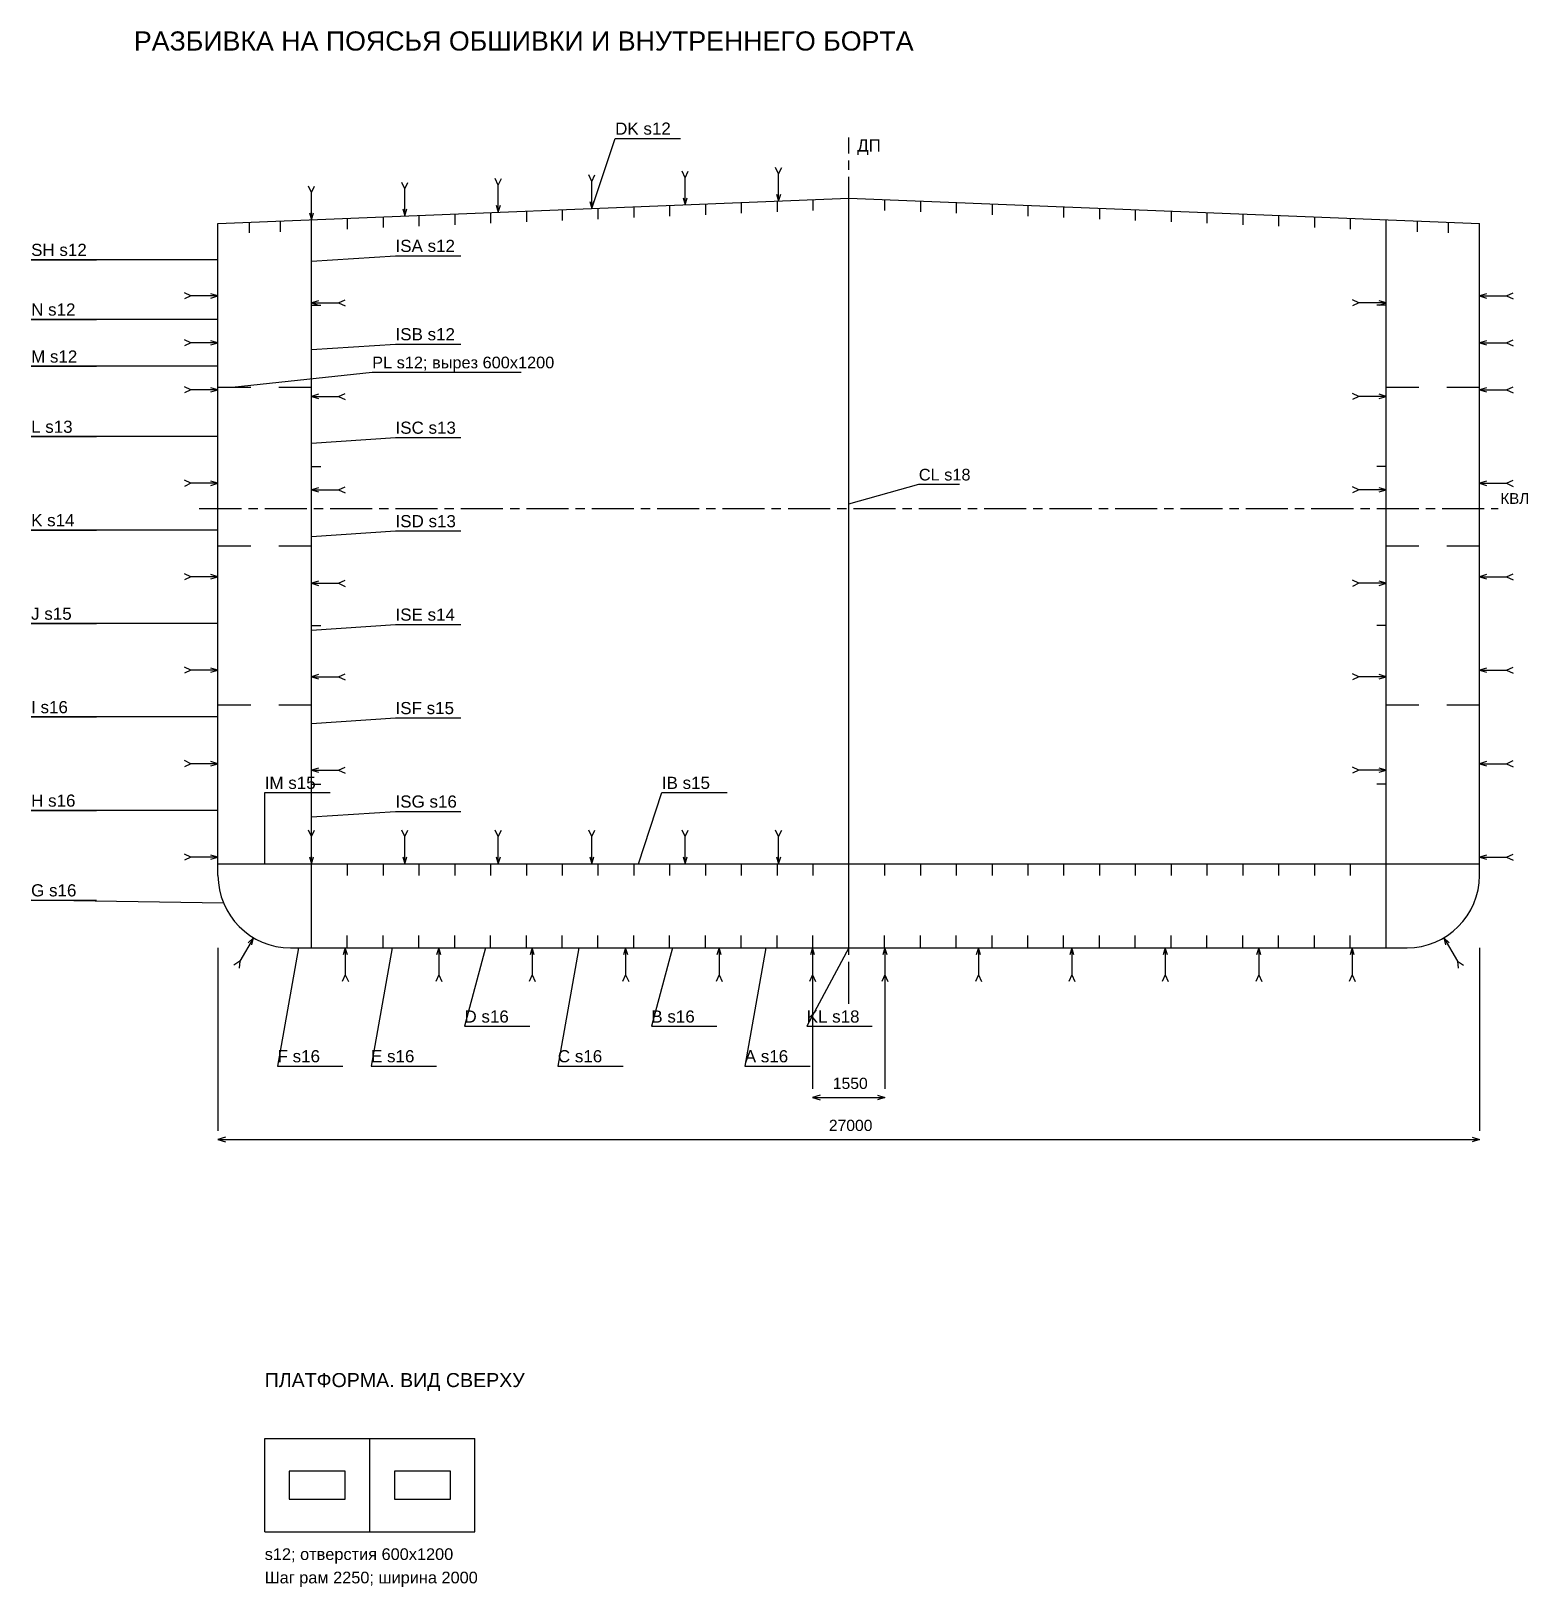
# Model space of a CAD drawing. Header units: millimetres. Extents: x -5500 to 159150, y -17410 to 188095.
# Drawn here: x 39000 to 71036, y -13675 to 19616 of the extents above; entities that cross this region are included whole.
import ezdxf

# ---------------------------------------------------------------- set-up
doc = ezdxf.new("R2010")
doc.units = ezdxf.units.MM
doc.linetypes.add('AXIS22', pattern=[1400, 900, -150, 200, -150])
for name, color, linetype in [('04_CENTER', 30, 'AXIS22'), ('04_DIM', 2, 'Continuous'), ('04_HULL', 4, 'Continuous'), ('04_MEMBER', 7, 'Continuous'), ('04_SEAM', 7, 'Continuous'), ('04_TEXT', 7, 'Continuous'), ('24_DETAIL', 4, 'Continuous'), ('24_TEXT', 7, 'Continuous')]:
    doc.layers.add(name, color=color, linetype=linetype)
doc.styles.add('RU', font='arial.ttf')

msp = doc.modelspace()

# ---------------------------------------------------------------- linework, layer by layer
at = {"layer": '04_CENTER'}
for p, q in [((56500, -1200), (56500, 17340)), ((42600, 9400), (70400, 9400))]:
    msp.add_line(p, q, dxfattribs=at)
at = {"layer": '04_DIM'}
for p, q in [((43000, 0), (43000, -3920)), ((55725, 0), (55725, -3020)), ((57275, 0), (57275, -3020)), ((70000, 0), (70000, -3920)), ((55725, -3200), (57275, -3200)), ((43000, -4100), (70000, -4100))]:
    msp.add_line(p, q, dxfattribs=at)
for points in [[(55885, -3150), (55725, -3200), (55885, -3250)], [(57115, -3150), (57275, -3200), (57115, -3250)], [(43160, -4050), (43000, -4100), (43160, -4150)], [(69840, -4050), (70000, -4100), (69840, -4150)]]:
    msp.add_lwpolyline(points, dxfattribs=at)
at = {"layer": '04_HULL'}
for p, q in [((56500, 0), (56500, 16040)), ((43000, 1550), (43000, 15500)), ((45000, 0), (45000, 15580)), ((68000, 0), (68000, 15580)), ((70000, 1550), (70000, 15500)), ((43000, 12000), (43700, 12000)), ((44300, 12000), (45000, 12000)), ((68000, 12000), (68700, 12000)), ((69300, 12000), (70000, 12000)), ((43000, 8600), (43700, 8600)), ((44300, 8600), (45000, 8600)), ((68000, 8600), (68700, 8600)), ((69300, 8600), (70000, 8600)), ((43000, 5200), (43700, 5200)), ((44300, 5200), (45000, 5200)), ((68000, 5200), (68700, 5200)), ((69300, 5200), (70000, 5200)), ((43000, 1800), (70000, 1800)), ((44550, 0), (68450, 0))]:
    msp.add_line(p, q, dxfattribs=at)
msp.add_lwpolyline([(43000, 15500), (56500, 16040), (70000, 15500)], dxfattribs=at)
for centre, start, end in [((44550, 1550), 180, 270), ((68450, 1550), 270, 360)]:
    msp.add_arc(centre, 1550, start, end, dxfattribs=at)
at = {"layer": '04_MEMBER'}
for p, q in [((55733, 16009), (55733, 15779)), ((57267, 16009), (57267, 15779)), ((47300, 15672), (47300, 15442)), ((48067, 15703), (48067, 15473)), ((48833, 15733), (48833, 15503)), ((49600, 15764), (49600, 15534)), ((50367, 15795), (50367, 15565)), ((51133, 15825), (51133, 15595)), ((51900, 15856), (51900, 15626)), ((52667, 15887), (52667, 15657)), ((53433, 15917), (53433, 15687)), ((54200, 15948), (54200, 15718)), ((54967, 15979), (54967, 15749)), ((58033, 15979), (58033, 15749)), ((58800, 15948), (58800, 15718)), ((59567, 15917), (59567, 15687)), ((60333, 15887), (60333, 15657)), ((61100, 15856), (61100, 15626)), ((61867, 15825), (61867, 15595)), ((62633, 15795), (62633, 15565)), ((63400, 15764), (63400, 15534)), ((64167, 15733), (64167, 15503)), ((64933, 15703), (64933, 15473)), ((65700, 15672), (65700, 15442)), ((43667, 15527), (43667, 15297)), ((44333, 15553), (44333, 15323)), ((45767, 15611), (45767, 15381)), ((46533, 15641), (46533, 15411)), ((66467, 15641), (66467, 15411)), ((67233, 15611), (67233, 15381)), ((68667, 15553), (68667, 15323)), ((69333, 15527), (69333, 15297)), ((45000, 13300), (45000, 14200)), ((68000, 13300), (68000, 14200)), ((45000, 13750), (45200, 13750)), ((68000, 13750), (67800, 13750)), ((45000, 9850), (45000, 10750)), ((68000, 9850), (68000, 10750)), ((45000, 10300), (45200, 10300)), ((68000, 10300), (67800, 10300)), ((45000, 6450), (45000, 7350)), ((68000, 6450), (68000, 7350)), ((45000, 6900), (45200, 6900)), ((68000, 6900), (67800, 6900)), ((45000, 3050), (45000, 3950)), ((68000, 3050), (68000, 3950)), ((45000, 3500), (45200, 3500)), ((68000, 3500), (67800, 3500)), ((45767, 1800), (45767, 1550)), ((46533, 1800), (46533, 1550)), ((47300, 1800), (47300, 1550)), ((48067, 1800), (48067, 1550)), ((48833, 1800), (48833, 1550)), ((49600, 1800), (49600, 1550)), ((50367, 1800), (50367, 1550)), ((51133, 1800), (51133, 1550)), ((51900, 1800), (51900, 1550)), ((52667, 1800), (52667, 1550)), ((53433, 1800), (53433, 1550)), ((54200, 1800), (54200, 1550)), ((54967, 1800), (54967, 1550)), ((55733, 1800), (55733, 1550)), ((57267, 1800), (57267, 1550)), ((58033, 1800), (58033, 1550)), ((58800, 1800), (58800, 1550)), ((59567, 1800), (59567, 1550)), ((60333, 1800), (60333, 1550)), ((61100, 1800), (61100, 1550)), ((61867, 1800), (61867, 1550)), ((62633, 1800), (62633, 1550)), ((63400, 1800), (63400, 1550)), ((64167, 1800), (64167, 1550)), ((64933, 1800), (64933, 1550)), ((65700, 1800), (65700, 1550)), ((66467, 1800), (66467, 1550)), ((67233, 1800), (67233, 1550)), ((45767, 0), (45767, 260)), ((46533, 0), (46533, 260)), ((47300, 0), (47300, 260)), ((48067, 0), (48067, 260)), ((48833, 0), (48833, 260)), ((49600, 0), (49600, 260)), ((50367, 0), (50367, 260)), ((51133, 0), (51133, 260)), ((51900, 0), (51900, 260)), ((52667, 0), (52667, 260)), ((53433, 0), (53433, 260)), ((54200, 0), (54200, 260)), ((54967, 0), (54967, 260)), ((55733, 0), (55733, 260)), ((57267, 0), (57267, 260)), ((58033, 0), (58033, 260)), ((58800, 0), (58800, 260)), ((59567, 0), (59567, 260)), ((60333, 0), (60333, 260)), ((61100, 0), (61100, 260)), ((61867, 0), (61867, 260)), ((62633, 0), (62633, 260)), ((63400, 0), (63400, 260)), ((64167, 0), (64167, 260)), ((64933, 0), (64933, 260)), ((65700, 0), (65700, 260)), ((66467, 0), (66467, 260)), ((67233, 0), (67233, 260))]:
    msp.add_line(p, q, dxfattribs=at)
at = {"layer": '04_SEAM'}
for p, q in [((55000, 16560), (54935, 16700)), ((55000, 16560), (55065, 16700)), ((47000, 16240), (46935, 16380)), ((47000, 16240), (47065, 16380)), ((49000, 16320), (48935, 16460)), ((49000, 16320), (49065, 16460)), ((49000, 15740), (49000, 16320)), ((51000, 16400), (50935, 16540)), ((51000, 16400), (51065, 16540)), ((51000, 15820), (51000, 16400)), ((53000, 16480), (52935, 16620)), ((53000, 16480), (53065, 16620)), ((53000, 15900), (53000, 16480)), ((55000, 15980), (55000, 16560)), ((45000, 16160), (44935, 16300)), ((45000, 16160), (45065, 16300)), ((45000, 15580), (45000, 16160)), ((47000, 15660), (47000, 16240)), ((42420, 13950), (42280, 14015)), ((70580, 13950), (70720, 14015)), ((42420, 13950), (42280, 13885)), ((43000, 13950), (42420, 13950)), ((45000, 13800), (45580, 13800)), ((45580, 13800), (45720, 13865)), ((45580, 13800), (45720, 13735)), ((67420, 13800), (67280, 13865)), ((67420, 13800), (67280, 13735)), ((68000, 13800), (67420, 13800)), ((70000, 13950), (70580, 13950)), ((70580, 13950), (70720, 13885)), ((42420, 12945), (42280, 13010)), ((70580, 12945), (70720, 13010)), ((42420, 12945), (42280, 12880)), ((43000, 12945), (42420, 12945)), ((70000, 12945), (70580, 12945)), ((70580, 12945), (70720, 12880)), ((42420, 11940), (42280, 12005)), ((70580, 11940), (70720, 12005)), ((42420, 11940), (42280, 11875)), ((43000, 11940), (42420, 11940)), ((45000, 11800), (45580, 11800)), ((45580, 11800), (45720, 11865)), ((45580, 11800), (45720, 11735)), ((67420, 11800), (67280, 11865)), ((67420, 11800), (67280, 11735)), ((68000, 11800), (67420, 11800)), ((70000, 11940), (70580, 11940)), ((70580, 11940), (70720, 11875)), ((42420, 9940), (42280, 10005)), ((70580, 9940), (70720, 10005)), ((42420, 9940), (42280, 9875)), ((43000, 9940), (42420, 9940)), ((45000, 9800), (45580, 9800)), ((45580, 9800), (45720, 9865)), ((45580, 9800), (45720, 9735)), ((67420, 9800), (67280, 9865)), ((67420, 9800), (67280, 9735)), ((68000, 9800), (67420, 9800)), ((70000, 9940), (70580, 9940)), ((70580, 9940), (70720, 9875)), ((42420, 7940), (42280, 8005)), ((70580, 7940), (70720, 8005)), ((42420, 7940), (42280, 7875)), ((43000, 7940), (42420, 7940)), ((45000, 7800), (45580, 7800)), ((45580, 7800), (45720, 7865)), ((45580, 7800), (45720, 7735)), ((67420, 7800), (67280, 7865)), ((67420, 7800), (67280, 7735)), ((68000, 7800), (67420, 7800)), ((70000, 7940), (70580, 7940)), ((70580, 7940), (70720, 7875)), ((42420, 5940), (42280, 6005)), ((70580, 5940), (70720, 6005)), ((42420, 5940), (42280, 5875)), ((43000, 5940), (42420, 5940)), ((45000, 5800), (45580, 5800)), ((45580, 5800), (45720, 5865)), ((45580, 5800), (45720, 5735)), ((67420, 5800), (67280, 5865)), ((67420, 5800), (67280, 5735)), ((68000, 5800), (67420, 5800)), ((70000, 5940), (70580, 5940)), ((70580, 5940), (70720, 5875)), ((42420, 3940), (42280, 4005)), ((70580, 3940), (70720, 4005)), ((42420, 3940), (42280, 3875)), ((43000, 3940), (42420, 3940)), ((45000, 3800), (45580, 3800)), ((45580, 3800), (45720, 3865)), ((45580, 3800), (45720, 3735)), ((67420, 3800), (67280, 3865)), ((67420, 3800), (67280, 3735)), ((68000, 3800), (67420, 3800)), ((70000, 3940), (70580, 3940)), ((70580, 3940), (70720, 3875)), ((45000, 2380), (44935, 2520)), ((45000, 2380), (45065, 2520)), ((45000, 1800), (45000, 2380)), ((47000, 2380), (46935, 2520)), ((47000, 2380), (47065, 2520)), ((47000, 1800), (47000, 2380)), ((49000, 2380), (48935, 2520)), ((49000, 2380), (49065, 2520)), ((49000, 1800), (49000, 2380)), ((51000, 2380), (50935, 2520)), ((51000, 2380), (51065, 2520)), ((51000, 1800), (51000, 2380)), ((53000, 2380), (52935, 2520)), ((53000, 2380), (53065, 2520)), ((53000, 1800), (53000, 2380)), ((55000, 2380), (54935, 2520)), ((55000, 2380), (55065, 2520)), ((55000, 1800), (55000, 2380)), ((42420, 1940), (42280, 2005)), ((70580, 1940), (70720, 2005)), ((42420, 1940), (42280, 1875)), ((43000, 1940), (42420, 1940)), ((70000, 1940), (70580, 1940)), ((70580, 1940), (70720, 1875)), ((43763, 214), (43469, -285)), ((45725, 0), (45725, -580)), ((47725, 0), (47725, -580)), ((49725, 0), (49725, -580)), ((51725, 0), (51725, -580)), ((53725, 0), (53725, -580)), ((55725, 0), (55725, -580)), ((57275, 0), (57275, -580)), ((59275, 0), (59275, -580)), ((61275, 0), (61275, -580)), ((63275, 0), (63275, -580)), ((65275, 0), (65275, -580)), ((67275, 0), (67275, -580)), ((69237, 214), (69531, -285)), ((43469, -285), (43342, -373)), ((43469, -285), (43454, -439)), ((69531, -285), (69546, -439)), ((69531, -285), (69658, -373)), ((45725, -580), (45660, -720)), ((45725, -580), (45790, -720)), ((47725, -580), (47660, -720)), ((47725, -580), (47790, -720)), ((49725, -580), (49660, -720)), ((49725, -580), (49790, -720)), ((51725, -580), (51660, -720)), ((51725, -580), (51790, -720)), ((53725, -580), (53660, -720)), ((53725, -580), (53790, -720)), ((55725, -580), (55660, -720)), ((55725, -580), (55790, -720)), ((57275, -580), (57210, -720)), ((57275, -580), (57340, -720)), ((59275, -580), (59210, -720)), ((59275, -580), (59340, -720)), ((61275, -580), (61210, -720)), ((61275, -580), (61340, -720)), ((63275, -580), (63210, -720)), ((63275, -580), (63340, -720)), ((65275, -580), (65210, -720)), ((65275, -580), (65340, -720)), ((67275, -580), (67210, -720)), ((67275, -580), (67340, -720))]:
    msp.add_line(p, q, dxfattribs=at)
for points in [[(51000, 15820), (51500, 17320), (52900, 17320)], [(52955, 16050), (53000, 15900), (53045, 16050)], [(54955, 16130), (55000, 15980), (55045, 16130)], [(44955, 15730), (45000, 15580), (45045, 15730)], [(46955, 15810), (47000, 15660), (47045, 15810)], [(48955, 15890), (49000, 15740), (49045, 15890)], [(50955, 15970), (51000, 15820), (51045, 15970)], [(43000, 14725), (39000, 14725), (40400, 14725)], [(45000, 14690), (46800, 14810), (48200, 14810)], [(42850, 13905), (43000, 13950), (42850, 13995)], [(70150, 13995), (70000, 13950), (70150, 13905)], [(45150, 13845), (45000, 13800), (45150, 13755)], [(67850, 13755), (68000, 13800), (67850, 13845)], [(43000, 13448), (39000, 13448), (40400, 13448)], [(42850, 12900), (43000, 12945), (42850, 12990)], [(70150, 12990), (70000, 12945), (70150, 12900)], [(45000, 12800), (46800, 12920), (48200, 12920)], [(43000, 12443), (39000, 12443), (40400, 12443)], [(42850, 11895), (43000, 11940), (42850, 11985)], [(70150, 11985), (70000, 11940), (70150, 11895)], [(45150, 11845), (45000, 11800), (45150, 11755)], [(67850, 11755), (68000, 11800), (67850, 11845)], [(43000, 10940), (39000, 10940), (40400, 10940)], [(45000, 10800), (46800, 10920), (48200, 10920)], [(42850, 9895), (43000, 9940), (42850, 9985)], [(45150, 9845), (45000, 9800), (45150, 9755)], [(67850, 9755), (68000, 9800), (67850, 9845)], [(70150, 9985), (70000, 9940), (70150, 9895)], [(43000, 8940), (39000, 8940), (40400, 8940)], [(45000, 8800), (46800, 8920), (48200, 8920)], [(42850, 7895), (43000, 7940), (42850, 7985)], [(45150, 7845), (45000, 7800), (45150, 7755)], [(67850, 7755), (68000, 7800), (67850, 7845)], [(70150, 7985), (70000, 7940), (70150, 7895)], [(43000, 6940), (39000, 6940), (40400, 6940)], [(45000, 6800), (46800, 6920), (48200, 6920)], [(42850, 5895), (43000, 5940), (42850, 5985)], [(45150, 5845), (45000, 5800), (45150, 5755)], [(67850, 5755), (68000, 5800), (67850, 5845)], [(70150, 5985), (70000, 5940), (70150, 5895)], [(43000, 4940), (39000, 4940), (40400, 4940)], [(45000, 4800), (46800, 4920), (48200, 4920)], [(42850, 3895), (43000, 3940), (42850, 3985)], [(45150, 3845), (45000, 3800), (45150, 3755)], [(67850, 3755), (68000, 3800), (67850, 3845)], [(70150, 3985), (70000, 3940), (70150, 3895)], [(44000, 1800), (44000, 3320), (45400, 3320)], [(52000, 1800), (52500, 3320), (53900, 3320)], [(43000, 2940), (39000, 2940), (40400, 2940)], [(45000, 2800), (46800, 2920), (48200, 2920)], [(42850, 1895), (43000, 1940), (42850, 1985)], [(44955, 1950), (45000, 1800), (45045, 1950)], [(46955, 1950), (47000, 1800), (47045, 1950)], [(48955, 1950), (49000, 1800), (49045, 1950)], [(50955, 1950), (51000, 1800), (51045, 1950)], [(52955, 1950), (53000, 1800), (53045, 1950)], [(54955, 1950), (55000, 1800), (55045, 1950)], [(70150, 1985), (70000, 1940), (70150, 1895)], [(43118, 956), (39000, 1020), (40400, 1020)], [(43726, 62), (43763, 214), (43649, 108)], [(44725, 0), (44275, -2530), (45675, -2530)], [(45770, -150), (45725, 0), (45680, -150)], [(46725, 0), (46275, -2530), (47675, -2530)], [(47770, -150), (47725, 0), (47680, -150)], [(48725, 0), (48275, -1680), (49675, -1680)], [(49770, -150), (49725, 0), (49680, -150)], [(50725, 0), (50275, -2530), (51675, -2530)], [(51770, -150), (51725, 0), (51680, -150)], [(52725, 0), (52275, -1680), (53675, -1680)], [(53770, -150), (53725, 0), (53680, -150)], [(54725, 0), (54275, -2530), (55675, -2530)], [(56500, 0), (55600, -1680), (57000, -1680)], [(55770, -150), (55725, 0), (55680, -150)], [(57320, -150), (57275, 0), (57230, -150)], [(59320, -150), (59275, 0), (59230, -150)], [(61320, -150), (61275, 0), (61230, -150)], [(63320, -150), (63275, 0), (63230, -150)], [(65320, -150), (65275, 0), (65230, -150)], [(67320, -150), (67275, 0), (67230, -150)], [(69351, 108), (69237, 214), (69274, 62)]]:
    msp.add_lwpolyline(points, dxfattribs=at)
at = {"layer": '24_DETAIL'}
for p, q in [((44000, -10500), (48500, -10500)), ((44000, -12500), (44000, -10500)), ((46250, -12500), (46250, -10500)), ((48500, -12500), (48500, -10500)), ((44000, -12500), (48500, -12500))]:
    msp.add_line(p, q, dxfattribs=at)
for points in [[(44525, -11800), (45725, -11800), (45725, -11200), (44525, -11200)], [(46775, -11800), (47975, -11800), (47975, -11200), (46775, -11200)]]:
    msp.add_lwpolyline(points, close=True, dxfattribs=at)
at = {"layer": '24_TEXT'}
for points in [[(43300, 12000), (46300, 12320), (49490, 12320)], [(56500, 9500), (58000, 9920), (58870, 9920)]]:
    msp.add_lwpolyline(points, dxfattribs=at)

# ---------------------------------------------------------------- texts
at = {"layer": '04_DIM', "style": 'RU'}
for s, p in [('1550', (56160, -3020)), ('27000', (56075, -3920))]:
    msp.add_text(s, height=240, dxfattribs=at).set_placement(p)
at = {"layer": '04_TEXT', "style": 'RU'}
for s, height, p in [('РАЗБИВКА НА ПОЯСЬЯ ОБШИВКИ И ВНУТРЕННЕГО БОРТА', 410, (41200, 19200)), ('DK s12', 260, (51500, 17400)), ('ДП', 260, (56680, 17040)), ('SH s12', 260, (39000, 14805)), ('ISA s12', 260, (46800, 14890)), ('N s12', 260, (39000, 13528)), ('ISB s12', 260, (46800, 13000)), ('M s12', 260, (39000, 12523)), ('L s13', 260, (39000, 11020)), ('ISC s13', 260, (46800, 11000)), ('КВЛ', 230, (70450, 9500)), ('K s14', 260, (39000, 9020)), ('ISD s13', 260, (46800, 9000)), ('J s15', 260, (39000, 7020)), ('ISE s14', 260, (46800, 7000)), ('I s16', 260, (39000, 5020)), ('ISF s15', 260, (46800, 5000)), ('IM s15', 260, (44000, 3400)), ('IB s15', 260, (52500, 3400)), ('H s16', 260, (39000, 3020)), ('ISG s16', 260, (46800, 3000)), ('G s16', 260, (39000, 1100)), ('D s16', 260, (48275, -1600)), ('B s16', 260, (52275, -1600)), ('KL s18', 260, (55600, -1600)), ('F s16', 260, (44275, -2450)), ('E s16', 260, (46275, -2450)), ('C s16', 260, (50275, -2450)), ('A s16', 260, (54275, -2450))]:
    msp.add_text(s, height=height, dxfattribs=at).set_placement(p)
at = {"layer": '24_TEXT', "style": 'RU'}
for s, height, p in [('PL s12; вырез 600x1200', 250, (46300, 12400)), ('CL s18', 250, (58000, 10000)), ('ПЛАТФОРМА. ВИД СВЕРХУ', 300, (44000, -9400)), ('s12; отверстия 600x1200', 250, (44000, -13100)), ('Шаг рам 2250; ширина 2000', 250, (44000, -13600))]:
    msp.add_text(s, height=height, dxfattribs=at).set_placement(p)

doc.saveas('drawing.dxf')
